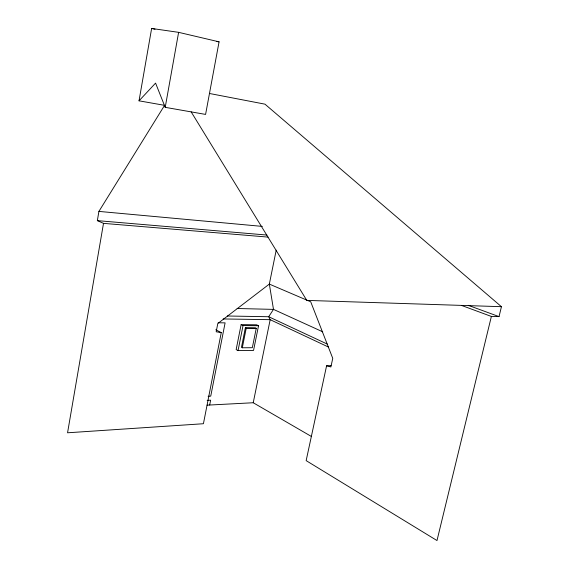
<?xml version="1.0" encoding="UTF-8"?>
<svg xmlns="http://www.w3.org/2000/svg" width="569" height="569" viewBox="0 0 569 569"><rect width="100%" height="100%" fill="white"/><g stroke="black" fill="none" stroke-linecap="round" stroke-linejoin="round"><path stroke-width="0.85" d="M268.056 237.095L103.508 223.361L97.342 220.63L98.914 211.405L164.583 105.343L139.028 100.827L151.631 28.45L178.616 32.341L219.072 41.836L205.587 114.412L165.209 107.335L155.572 83.11L139.028 100.827M103.508 223.361L67.555 432.789L203.425 423.727L221.256 332.616L215.779 329.792M165.209 107.335L178.616 32.341M209.677 405.021L210.622 400.199L207.152 400.363M241.121 324.636L236.149 349.594L238.048 350.589L253.546 350.44L258.539 325.738L256.612 324.807L241.121 324.636L243.034 325.575L258.539 325.738M238.048 350.589L243.034 325.575M245.36 327.808L241.462 347.339L242.309 347.78L252.337 347.702L256.249 328.313L255.389 327.893L245.36 327.808L246.221 328.235L256.249 328.313M242.309 347.78L246.221 328.235M276.207 250.161L269.336 284.087L273.49 309.38L268.703 316.734L227.308 315.994M311.456 436.501L253.233 402.745L270.175 319.678L268.703 316.734L327.374 344.124M331.009 365.668L326.592 365.775L306.15 460.627L436.992 540.55L491.374 316.442L499.027 316.613L501.445 306.691L264.969 104.163L209.527 93.494M207.073 405.164L253.233 402.745M208.126 396.266L210.736 396.145L225.104 322.865L218.133 322.779M223.133 318.953L270.175 319.678L328.662 347.147M237.117 308.505L273.49 309.38L322.715 331.805M501.445 306.691L306.798 300.396L191.17 111.887M97.342 220.63L266.939 235.054M98.914 211.405L262.373 226.405M216.483 41.452L219.072 41.836M221.256 332.616L216.192 331.784L217.799 323.519L269.336 284.087L310.71 301.783L332.751 358.342L330.888 366.955L326.592 365.775M151.631 28.45L155.024 29.239M468.23 305.325L499.027 316.613M461.459 305.404L491.374 316.442"/></g></svg>
